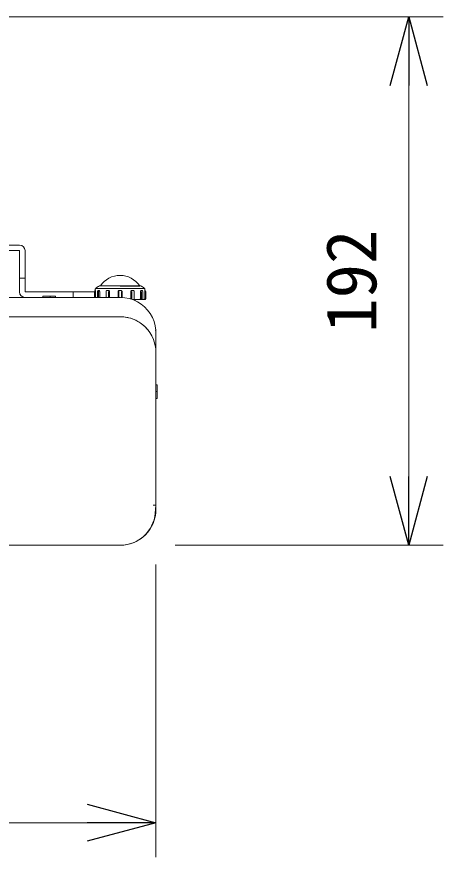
# Model space of a CAD drawing. Units: millimetres, scale not verified. Extents: x -62 to 63, y -56 to 57.
# Drawn here: x -10.73 to 4.75, y 8.56 to 39.08 of the extents above; entities that cross this region are included whole.
import ezdxf
from ezdxf.enums import TextEntityAlignment as Align

# ---------------------------------------------------------------- set-up
doc = ezdxf.new("R2010")
doc.units = ezdxf.units.MM
doc.header["$LTSCALE"] = 0.125
doc.layers.add('0-0_0', color=7, linetype='Continuous')
doc.layers.add('0-5_SUNPO', color=3, linetype='Continuous', lineweight=18)
doc.layers.add('0-6_GAIKEI', color=1, linetype='Continuous', lineweight=18)
doc.styles.add('ＭＳ ゴシック', font='')
doc.styles.get('ＭＳ ゴシック').set_extended_font_data('MS Gothic')

# ---------------------------------------------------------------- blocks, each defined once
blk = doc.blocks.new('_Open30')
at = {"layer": '0-0_0'}
blk.add_line((0, 0), (-1, 0), dxfattribs=at)
blk.add_lwpolyline([(-1, 0.26795), (0, 0), (-1, -0.26795)], dxfattribs=at)
blk = doc.blocks.new('D1')
at = {"layer": '0-5_SUNPO'}
for p, q in [((23.6107, 206.6871), (23.6107, 196.0603)), ((58.8107, 206.6871), (58.8107, 196.0603)), ((56.3107, 197.3103), (26.1107, 197.3103))]:
    blk.add_line(p, q, dxfattribs=at)
at = {"layer": '0-5_SUNPO', "xscale": 2.5, "yscale": 2.5, "rotation": 180}
blk.add_blockref('_Open30', (23.6107, 197.3103), dxfattribs=at)
at = {"layer": '0-5_SUNPO', "xscale": 2.5, "yscale": 2.5}
blk.add_blockref('_Open30', (58.8107, 197.3103), dxfattribs=at)
at = {"layer": '0-5_SUNPO', "color": 7, "style": 'ＭＳ ゴシック'}
blk.add_text('352', height=1.833, dxfattribs=at).set_placement((39.3357, 197.9353), align=Align.BOTTOM_LEFT)
blk = doc.blocks.new('D2')
at = {"layer": '0-5_SUNPO'}
for p, q in [((48.8807, 226.5771), (69.2394, 226.5771)), ((67.9894, 224.0771), (67.9894, 209.8871)), ((59.5107, 207.3871), (69.2394, 207.3871))]:
    blk.add_line(p, q, dxfattribs=at)
at = {"layer": '0-5_SUNPO', "xscale": 2.5, "yscale": 2.5}
for p, rotation in [((67.9894, 226.5771), 90), ((67.9894, 207.3871), 270)]:
    blk.add_blockref('_Open30', p, dxfattribs=dict(at, rotation=rotation))
at = {"layer": '0-5_SUNPO', "color": 7, "style": 'ＭＳ ゴシック'}
blk.add_text('192', height=1.833, rotation=90, dxfattribs=at).set_placement((67.3644, 215.1071), align=Align.BOTTOM_LEFT)

msp = doc.modelspace()

# ---------------------------------------------------------------- linework, layer by layer
at = {"layer": '0-6_GAIKEI'}
for p, q in [((-10.6299, 30.7904), (-35.4299, 30.7904)), ((-35.4299, 30.5904), (-10.6299, 30.5904)), ((-10.6299, 29.0904), (-10.6299, 30.5904)), ((-10.4299, 29.0904), (-10.4299, 30.5904)), ((-10.4299, 29.5904), (-10.6299, 29.5904)), ((-7.7299, 29.3095), (-6.2299, 29.3095)), ((-6.9799, 29.2973), (-6.2622, 29.2973)), ((-7.9099, 29.0904), (-10.4299, 29.0904)), ((-8.6797, 28.8904), (-8.6797, 29.0904)), ((-7.9099, 29.1084), (-7.9099, 28.8904)), ((-7.9086, 29.1084), (-7.9086, 28.8904)), ((-7.8799, 29.1852), (-7.8799, 29.1384)), ((-7.8799, 29.1384), (-7.8793, 29.1384)), ((-7.8793, 29.1384), (-7.8786, 29.1358)), ((-7.8786, 29.1358), (-7.8779, 29.1283)), ((-7.8779, 29.1283), (-7.8774, 29.1205)), ((-7.8777, 29.1084), (-7.8777, 29.1258)), ((-7.8774, 29.1205), (-7.8772, 29.1111)), ((-7.8772, 29.1111), (-7.8772, 29.1084)), ((-7.8772, 28.8904), (-7.8772, 29.1084)), ((-6.0868, 29.2104), (-7.8731, 29.2104)), ((-7.8054, 29.1084), (-7.8054, 28.8904)), ((-7.7754, 29.1384), (-7.7423, 29.1384)), ((-7.7677, 29.1084), (-7.7602, 29.1296)), ((-7.7602, 29.1296), (-7.7423, 29.1384)), ((-7.7592, 29.1084), (-7.7592, 28.8904)), ((-7.7423, 29.1384), (-7.7342, 29.1358)), ((-7.7342, 29.1358), (-7.7272, 29.1283)), ((-7.7272, 29.1283), (-7.7238, 29.1205)), ((-7.7259, 29.1084), (-7.7259, 29.1258)), ((-7.7238, 29.1205), (-7.7221, 29.1111)), ((-7.7221, 29.1111), (-7.722, 29.1084)), ((-7.722, 28.8904), (-7.722, 29.1084)), ((-7.4892, 29.1084), (-7.4879, 29.1169)), ((-7.4892, 28.8904), (-7.4892, 29.1084)), ((-7.4879, 29.1169), (-7.4844, 29.1244)), ((-7.4876, 28.8904), (-7.4876, 29.1084)), ((-7.4844, 29.1244), (-7.4788, 29.1308)), ((-7.4834, 29.1258), (-7.4834, 29.1248)), ((-7.4788, 29.1308), (-7.4706, 29.1359)), ((-7.4706, 29.1359), (-7.4598, 29.1384)), ((-7.4598, 29.1384), (-7.4583, 29.1384)), ((-7.4583, 29.1384), (-7.401, 29.1384)), ((-7.401, 29.1384), (-7.3877, 29.1358)), ((-7.4009, 29.1084), (-7.4009, 28.8904)), ((-7.3877, 29.1358), (-7.3763, 29.1283)), ((-7.3763, 29.1283), (-7.3708, 29.1205)), ((-7.3742, 29.1084), (-7.3742, 29.1258)), ((-7.3708, 29.1205), (-7.3681, 29.1111)), ((-7.3681, 29.1111), (-7.3679, 29.1084)), ((-7.3679, 28.8904), (-7.3679, 29.1084)), ((-7.0499, 29.1084), (-7.0495, 29.1127)), ((-7.0499, 28.8904), (-7.0499, 29.1084)), ((-7.0495, 29.1127), (-7.0491, 29.1148)), ((-7.0491, 29.1148), (-7.0484, 29.1169)), ((-7.0484, 29.1169), (-7.0466, 29.1208)), ((-7.0466, 29.1208), (-7.0442, 29.1244)), ((-7.0442, 29.1244), (-7.0411, 29.1278)), ((-7.043, 29.1258), (-7.043, 29.1084)), ((-7.0411, 29.1278), (-7.0375, 29.1308)), ((-7.0309, 29.1296), (-7.0383, 29.1084)), ((-7.0375, 29.1308), (-7.0352, 29.1323)), ((-7.0352, 29.1323), (-7.0328, 29.1337)), ((-7.0328, 29.1337), (-7.0277, 29.1359)), ((-7.013, 29.1384), (-7.0309, 29.1296)), ((-7.0299, 28.8904), (-7.0299, 29.1084)), ((-7.0277, 29.1359), (-7.0246, 29.1369)), ((-7.0246, 29.1369), (-7.0214, 29.1376)), ((-7.0214, 29.1376), (-7.0181, 29.1381)), ((-7.0181, 29.1381), (-7.0148, 29.1384)), ((-7.0148, 29.1384), (-7.013, 29.1384)), ((-7.013, 29.1384), (-6.9468, 29.1384)), ((-6.9468, 29.1384), (-6.9431, 29.1383)), ((-6.9431, 29.1383), (-6.9394, 29.1378)), ((-6.9394, 29.1378), (-6.9356, 29.137)), ((-6.9356, 29.137), (-6.9319, 29.1358)), ((-6.9319, 29.1358), (-6.9285, 29.1344)), ((-6.9299, 29.1084), (-6.9299, 28.8896)), ((-6.9285, 29.1344), (-6.9253, 29.1327)), ((-6.9253, 29.1327), (-6.9222, 29.1307)), ((-6.9222, 29.1307), (-6.9192, 29.1283)), ((-6.9192, 29.1283), (-6.9159, 29.1247)), ((-6.9169, 29.1084), (-6.9169, 29.1258)), ((-6.9159, 29.1247), (-6.9144, 29.1227)), ((-6.9144, 29.1227), (-6.9131, 29.1205)), ((-6.9131, 29.1205), (-6.912, 29.1183)), ((-6.912, 29.1183), (-6.9111, 29.116)), ((-6.9111, 29.116), (-6.9105, 29.1136)), ((-6.9105, 29.1136), (-6.9101, 29.1111)), ((-6.9101, 29.1111), (-6.9099, 29.1084)), ((-6.9099, 28.8865), (-6.9099, 29.1084)), ((-6.5919, 29.1084), (-6.5905, 29.1169)), ((-6.5919, 28.8604), (-6.5919, 29.1084)), ((-6.5905, 29.1169), (-6.5867, 29.1244)), ((-6.5867, 29.1244), (-6.5807, 29.1308)), ((-6.5856, 29.1258), (-6.5856, 29.1084)), ((-6.5807, 29.1308), (-6.5719, 29.1359)), ((-6.5719, 29.1359), (-6.5604, 29.1384)), ((-6.5604, 29.1384), (-6.5589, 29.1384)), ((-6.5589, 29.1384), (-6.5016, 29.1384)), ((-6.5589, 28.8404), (-6.5589, 29.1084)), ((-6.5016, 29.1384), (-6.4889, 29.1358)), ((-6.4889, 29.1358), (-6.4784, 29.1283)), ((-6.4784, 29.1283), (-6.4733, 29.1205)), ((-6.4764, 29.1248), (-6.4764, 29.1258)), ((-6.4733, 29.1205), (-6.4708, 29.1111)), ((-6.4723, 29.1084), (-6.4723, 28.8404)), ((-6.4708, 29.1111), (-6.4707, 29.1084)), ((-6.4707, 28.8604), (-6.4707, 29.1084)), ((-6.2379, 29.1084), (-6.237, 29.1169)), ((-6.2379, 28.8604), (-6.2379, 29.1084)), ((-6.237, 29.1169), (-6.2346, 29.1244)), ((-6.2346, 29.1244), (-6.2309, 29.1308)), ((-6.2339, 29.1258), (-6.2339, 29.1084)), ((-6.2309, 29.1308), (-6.2255, 29.1359)), ((-6.2255, 29.1359), (-6.2185, 29.1384)), ((-6.2185, 29.1384), (-6.2176, 29.1384)), ((-6.2176, 29.1384), (-6.1845, 29.1384)), ((-6.2007, 28.8404), (-6.2007, 29.1084)), ((-6.1545, 28.8404), (-6.1545, 29.1084)), ((-6.0826, 29.1148), (-6.0825, 29.1169)), ((-6.0826, 29.1127), (-6.0826, 29.1148)), ((-6.0826, 29.1084), (-6.0826, 29.1127)), ((-6.0826, 28.8604), (-6.0826, 29.1084)), ((-6.0825, 29.1169), (-6.0824, 29.1208)), ((-6.0824, 29.1208), (-6.0822, 29.1244)), ((-6.0822, 29.1244), (-6.082, 29.1278)), ((-6.0821, 29.1258), (-6.0821, 29.1084)), ((-6.082, 29.1278), (-6.0818, 29.1308)), ((-6.0818, 29.1308), (-6.0816, 29.1323)), ((-6.0816, 29.1323), (-6.0815, 29.1337)), ((-6.0815, 29.1337), (-6.0812, 29.1359)), ((-6.0812, 29.1359), (-6.081, 29.1369)), ((-6.081, 29.1369), (-6.0809, 29.1376)), ((-6.0809, 29.1376), (-6.0807, 29.1381)), ((-6.0807, 29.1381), (-6.0806, 29.1384)), ((-6.0806, 29.1384), (-6.0805, 29.1384)), ((-6.0805, 29.1384), (-6.0799, 29.1384)), ((-6.0799, 29.1852), (-6.0799, 29.1384)), ((-6.0513, 28.8404), (-6.0513, 29.1084)), ((-6.0499, 28.8404), (-6.0499, 29.1084)), ((-9.7799, 28.9404), (-9.3299, 28.9404)), ((-9.7799, 28.9404), (-9.7799, 28.8904)), ((-9.5199, 28.9404), (-9.5199, 28.8904)), ((-9.3299, 28.9404), (-9.3299, 28.8904)), ((-6.6, 28.8329), (-6.5993, 28.8344)), ((-6.5993, 28.8344), (-6.598, 28.8374)), ((-6.598, 28.8374), (-6.5965, 28.8404)), ((-6.5934, 28.8491), (-6.5965, 28.8404)), ((-6.5919, 28.8604), (-6.5934, 28.8491)), ((-6.5307, 28.8104), (-6.0805, 28.8104)), ((-6.4959, 28.8106), (-6.4985, 28.8104)), ((-6.4932, 28.811), (-6.4959, 28.8106)), ((-6.4882, 28.8126), (-6.4932, 28.811)), ((-6.4857, 28.8138), (-6.4882, 28.8126)), ((-6.4833, 28.8152), (-6.4857, 28.8138)), ((-6.481, 28.8169), (-6.4833, 28.8152)), ((-6.4789, 28.8188), (-6.481, 28.8169)), ((-6.4771, 28.8208), (-6.4789, 28.8188)), ((-6.4741, 28.8252), (-6.4771, 28.8208)), ((-6.4729, 28.8277), (-6.4741, 28.8252)), ((-6.4718, 28.8307), (-6.4729, 28.8277)), ((-6.471, 28.8339), (-6.4718, 28.8307)), ((-6.4705, 28.8372), (-6.471, 28.8339)), ((-6.4706, 28.8515), (-6.4707, 28.8604)), ((-6.4704, 28.8404), (-6.4706, 28.8515)), ((-6.4704, 28.8404), (-6.4705, 28.8372)), ((-6.4299, 28.8104), (-6.4299, 28.7679)), ((-6.2788, 28.8104), (-6.2739, 28.811)), ((-6.2739, 28.811), (-6.2714, 28.8116)), ((-6.2714, 28.8116), (-6.2689, 28.8126)), ((-6.2689, 28.8126), (-6.2665, 28.8137)), ((-6.2665, 28.8137), (-6.2641, 28.8152)), ((-6.2641, 28.8152), (-6.2616, 28.8169)), ((-6.2616, 28.8169), (-6.2592, 28.8188)), ((-6.2592, 28.8188), (-6.2571, 28.8207)), ((-6.2571, 28.8207), (-6.2531, 28.8252)), ((-6.2531, 28.8252), (-6.2511, 28.8277)), ((-6.2511, 28.8277), (-6.249, 28.8306)), ((-6.249, 28.8306), (-6.247, 28.8337)), ((-6.247, 28.8337), (-6.245, 28.837)), ((-6.245, 28.837), (-6.2431, 28.8404)), ((-6.2395, 28.8491), (-6.2431, 28.8404)), ((-6.2379, 28.8604), (-6.2395, 28.8491)), ((-6.132, 28.8104), (-6.1252, 28.811)), ((-6.1252, 28.811), (-6.1217, 28.8116)), ((-6.1217, 28.8116), (-6.1183, 28.8126)), ((-6.1183, 28.8126), (-6.115, 28.8137)), ((-6.115, 28.8137), (-6.1117, 28.8152)), ((-6.1117, 28.8152), (-6.1084, 28.8169)), ((-6.1084, 28.8169), (-6.1053, 28.8188)), ((-6.1053, 28.8188), (-6.1026, 28.8207)), ((-6.1026, 28.8207), (-6.0976, 28.8252)), ((-6.0976, 28.8252), (-6.0953, 28.8277)), ((-6.0953, 28.8277), (-6.0929, 28.8306)), ((-6.0929, 28.8306), (-6.0908, 28.8337)), ((-6.0908, 28.8337), (-6.0888, 28.837)), ((-6.0888, 28.837), (-6.0871, 28.8404)), ((-6.084, 28.8491), (-6.0871, 28.8404)), ((-6.0826, 28.8604), (-6.084, 28.8491)), ((-39.5799, 28.1904), (-6.9799, 28.1904)), ((-6.9159, 28.1888), (-6.9774, 28.1904)), ((-6.8547, 28.1844), (-6.9159, 28.1888)), ((-6.7936, 28.177), (-6.8547, 28.1844)), ((-6.7331, 28.1668), (-6.7936, 28.177)), ((-6.7029, 28.1606), (-6.7331, 28.1668)), ((-6.6729, 28.1537), (-6.7029, 28.1606)), ((-6.6059, 28.1355), (-6.6729, 28.1537)), ((-6.5402, 28.1139), (-6.6059, 28.1355)), ((-6.4755, 28.0887), (-6.5402, 28.1139)), ((-6.4124, 28.0602), (-6.4755, 28.0887)), ((-6.3713, 28.0394), (-6.4124, 28.0602)), ((-6.3311, 28.0172), (-6.3713, 28.0394)), ((-6.2915, 27.9935), (-6.3311, 28.0172)), ((-6.2529, 27.9684), (-6.2915, 27.9935)), ((-6.1981, 27.9294), (-6.2529, 27.9684)), ((-6.1455, 27.8878), (-6.1981, 27.9294)), ((-6.095, 27.8433), (-6.1455, 27.8878)), ((-6.0471, 27.7964), (-6.095, 27.8433)), ((-6.0179, 27.7655), (-6.0471, 27.7964)), ((-5.9899, 27.7336), (-6.0179, 27.7655)), ((-5.8992, 27.6138), (-5.9899, 27.7336)), ((-5.8614, 27.5538), (-5.8992, 27.6138)), ((-5.8263, 27.4909), (-5.8614, 27.5538)), ((-5.7675, 27.3607), (-5.8263, 27.4909)), ((-5.7086, 27.7024), (-5.7074, 27.7025)), ((-5.7074, 27.7025), (-5.7033, 27.7026)), ((-5.7033, 27.7026), (-5.7009, 27.7028)), ((-5.7009, 27.7028), (-5.6986, 27.7029)), ((-5.6986, 27.7029), (-5.6962, 27.703)), ((-5.6962, 27.703), (-5.694, 27.7031)), ((-5.694, 27.7031), (-5.692, 27.7032)), ((-5.692, 27.7032), (-5.69, 27.7032)), ((-5.69, 27.7032), (-5.6882, 27.7033)), ((-5.6882, 27.7033), (-5.6865, 27.7034)), ((-5.6865, 27.7034), (-5.685, 27.7035)), ((-5.685, 27.7035), (-5.6837, 27.7035)), ((-5.6837, 27.7035), (-5.6826, 27.7036)), ((-5.6826, 27.7036), (-5.6816, 27.7036)), ((-5.6816, 27.7036), (-5.6809, 27.7037)), ((-5.6809, 27.7037), (-5.6804, 27.7037)), ((-5.6804, 27.7037), (-5.68, 27.7037)), ((-5.68, 27.7037), (-5.6799, 27.7037)), ((-5.7274, 27.2399), (-5.7675, 27.3607)), ((-5.7013, 27.1267), (-5.7274, 27.2399)), ((-5.7011, 27.1257), (-5.7013, 27.1267)), ((-5.6852, 27.0097), (-5.7011, 27.1257)), ((-5.6865, 27.0173), (-5.6823, 27.0551)), ((-5.6799, 26.8927), (-5.6852, 27.0097)), ((-5.6823, 27.0551), (-5.6799, 27.0939)), ((-5.6299, 25.7204), (-5.6799, 25.7204)), ((-5.6299, 25.4704), (-5.6799, 25.4704))]:
    msp.add_line(p, q, dxfattribs=at)
at = {"layer": '0-6_GAIKEI', "color": 7}
for p, q in [((-6.975, 28.8904), (-39.5849, 28.8904)), ((-6.9678, 28.8904), (-6.975, 28.8904)), ((-6.8081, 28.8797), (-6.9678, 28.8904)), ((-6.651, 28.8494), (-6.8081, 28.8797)), ((-6.4988, 28.8001), (-6.651, 28.8494)), ((-6.3538, 28.7324), (-6.4988, 28.8001)), ((-6.2182, 28.6474), (-6.3538, 28.7324)), ((-6.0941, 28.5464), (-6.2182, 28.6474)), ((-5.9833, 28.431), (-6.0941, 28.5464)), ((-5.8875, 28.3028), (-5.9833, 28.431)), ((-5.8082, 28.1638), (-5.8875, 28.3028)), ((-5.7466, 28.0161), (-5.8082, 28.1638)), ((-5.7037, 27.862), (-5.7466, 28.0161)), ((-5.6799, 27.7037), (-5.7037, 27.862)), ((-5.6799, 21.1904), (-5.6799, 27.7037)), ((-5.7299, 21.3426), (-5.7799, 21.3448)), ((-5.6933, 21.341), (-5.7299, 21.3426)), ((-5.6799, 21.3404), (-5.7045, 21.0591)), ((-5.6799, 21.3404), (-5.6933, 21.341)), ((-6.9799, 19.8904), (-39.5799, 19.8904))]:
    msp.add_line(p, q, dxfattribs=at)
at = {"layer": '0-6_GAIKEI'}
msp.add_lwpolyline([(-5.6299, 25.7204), (-5.6299, 25.2204), (-5.6799, 25.2204)], dxfattribs=at)
for centre, radius, start, end in [((-10.6299, 30.5904), 0.2, 0, 90), ((-6.9799, 28.8346), 0.8558, 33.75402, 146.24599), ((-6.9799, 28.0104), 1.5, 120, 125.8883), ((-6.9799, 28.0104), 1.5, 54.1117, 60), ((-10.4299, 29.0904), 0.2, 180, 270), ((-7.8799, 29.1084), 0.03, 90, 180), ((-7.8299, 29.1852), 0.05, 125.8883, 180), ((-7.7754, 29.1084), 0.03, 90, 180), ((-6.1845, 29.1084), 0.03, 0, 90), ((-6.1299, 29.1852), 0.05, 0, 54.1117), ((-6.0799, 29.1084), 0.03, 0, 90), ((-6.1845, 28.8404), 0.03, 270, 0), ((-6.0799, 28.8404), 0.03, 270, 0), ((-6.9799, 26.8904), 1.3, 0, 90)]:
    msp.add_arc(centre, radius, start, end, dxfattribs=at)
at = {"layer": '0-6_GAIKEI', "color": 7}
for centre, radius, end in [((-6.9799, 21.1904), 1.3, 0), ((-6.9799, 21.1707), 1.2803, 355)]:
    msp.add_arc(centre, radius, 270, end, dxfattribs=at)

# ---------------------------------------------------------------- block references
at = {"layer": '0-5_SUNPO'}
for name in ['D2', 'D1']:
    msp.add_blockref(name, (-64.4907, -187.4967), dxfattribs=at)

doc.saveas('drawing.dxf')
